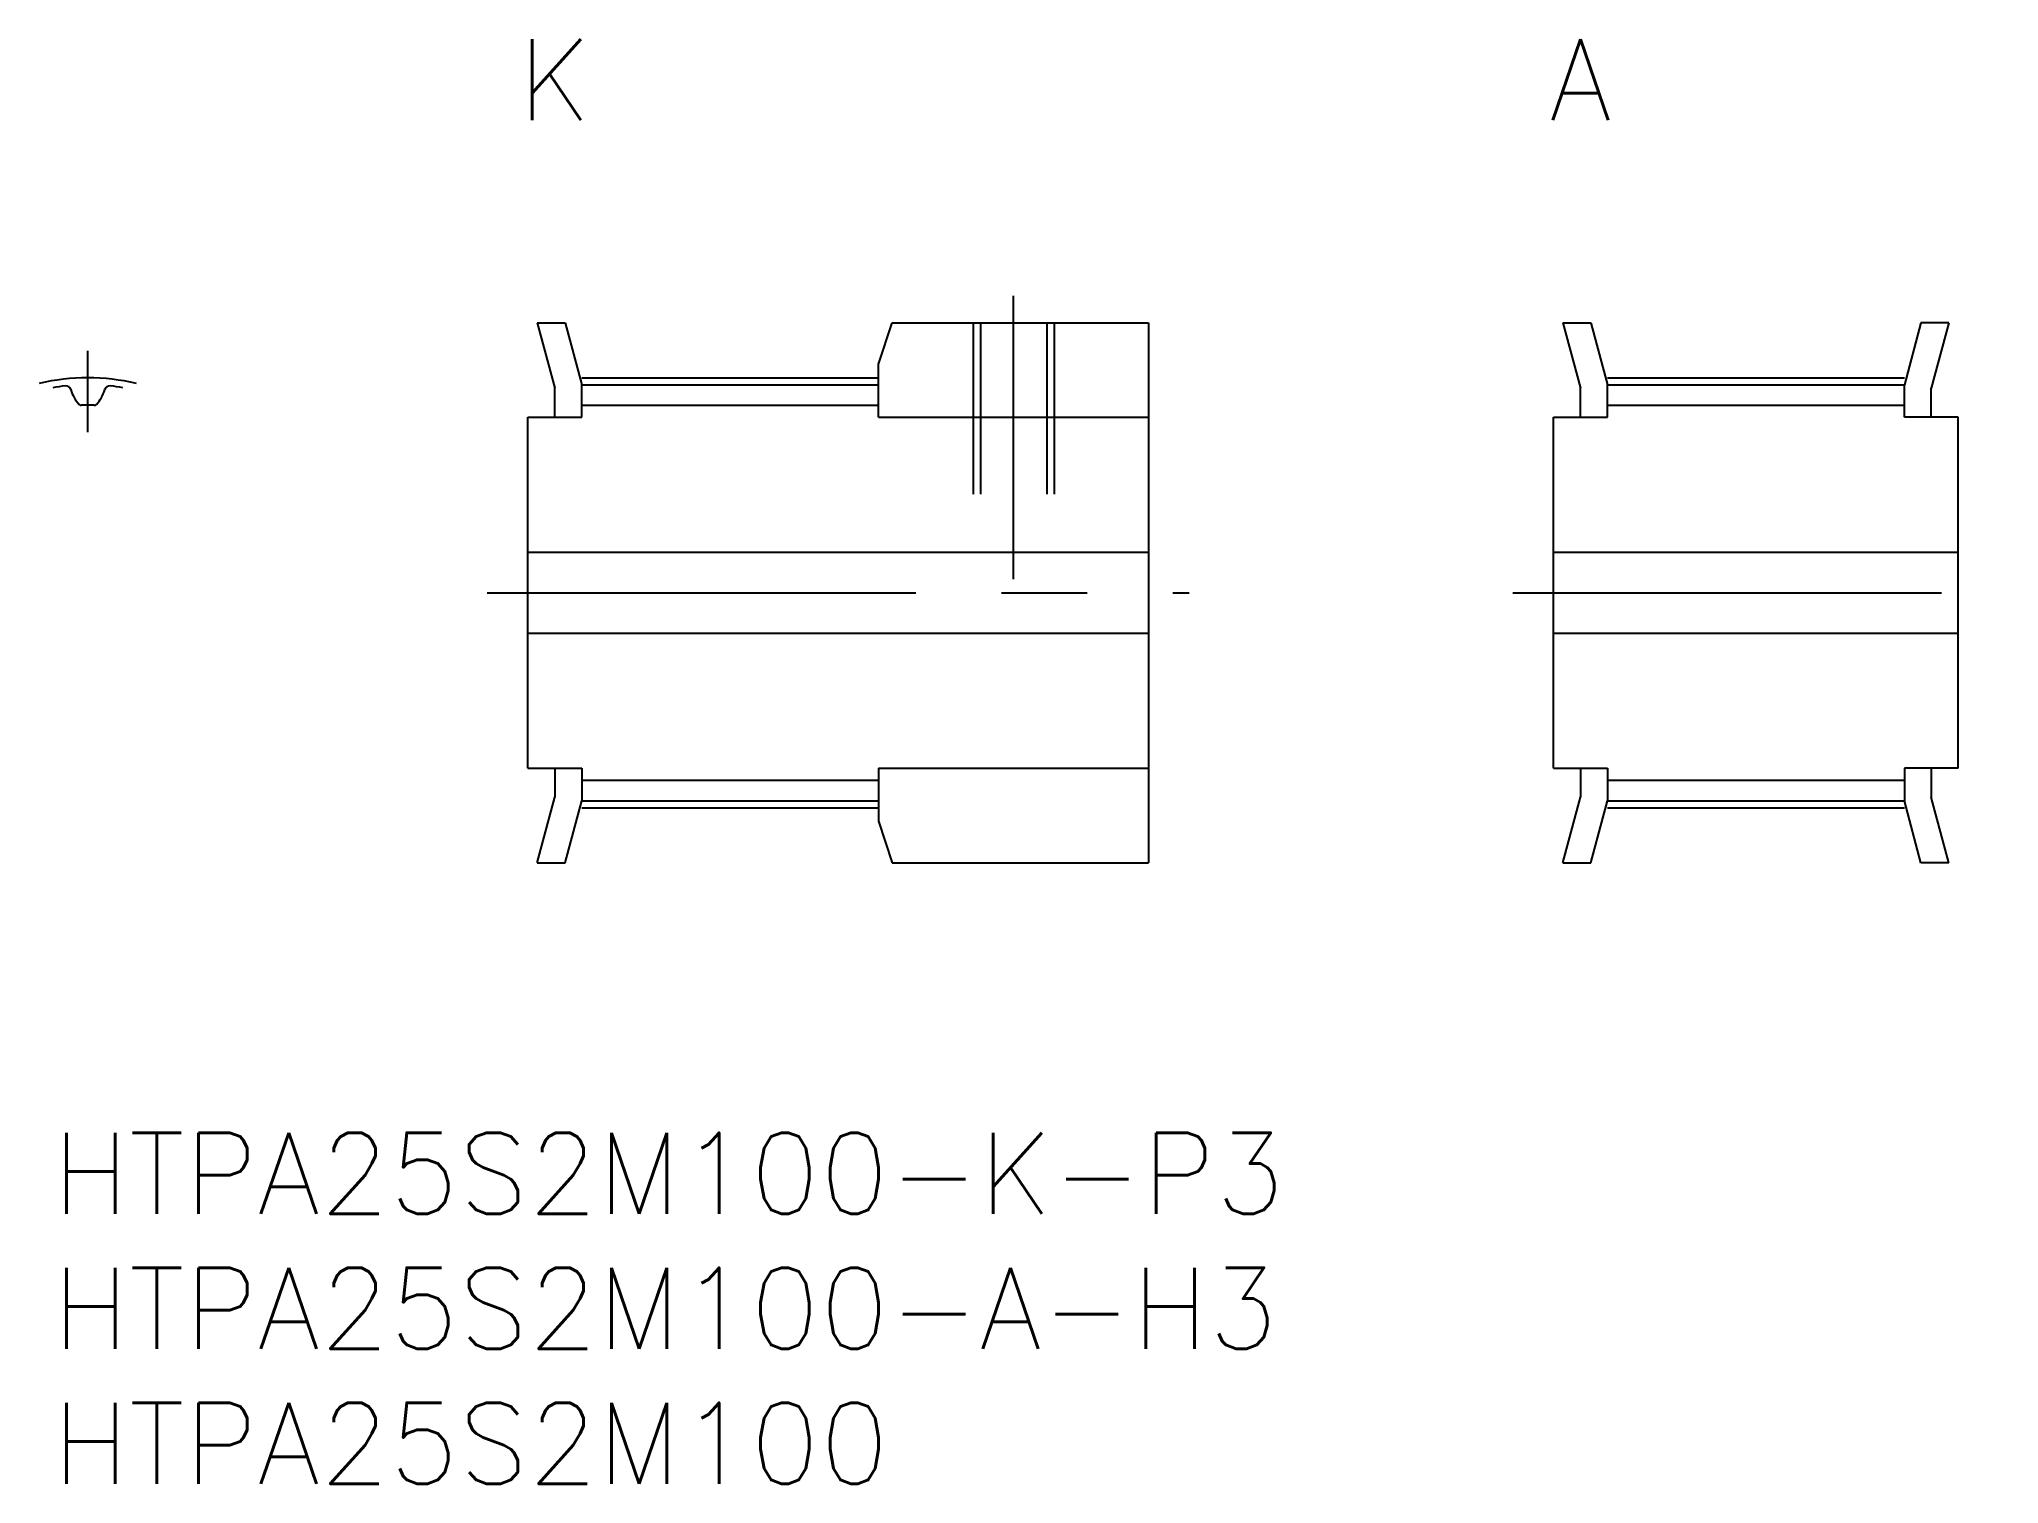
# Model space of a CAD drawing. Extents: x -0.5 to 72.1, y -13 to 40.5.
import ezdxf
from ezdxf.enums import TextEntityAlignment as Align

# ---------------------------------------------------------------- set-up
doc = ezdxf.new("R2010")
doc.units = 0
doc.header["$LTSCALE"] = 0.5
doc.linetypes.add('CENTER', pattern=[50.8, 31.75, -6.35, 6.35, -6.35])
doc.linetypes.add('DASHED', pattern=[19.05, 12.7, -6.35])
for name, color, linetype in [('MSM_CENTER', 1, 'CENTER'), ('MSM_CONTINUOUS', 7, 'CONTINUOUS'), ('MSM_DASHED', 4, 'DASHED'), ('MSM_PART_NUMBER', 7, 'CONTINUOUS')]:
    doc.layers.add(name, color=color, linetype=linetype)
doc.styles.add('MISUMI', font='txt.shx')
doc.styles.get("Standard").update_dxf_attribs({"font": 'txt.shx', "height": 1, "bigfont": 'bigfont.shx'})

# ---------------------------------------------------------------- blocks, each defined once
blk = doc.blocks.new('*U11')
at = {"layer": 'MSM_PART_NUMBER'}
blk.add_text('HTPA25S2M100-K-P3', height=3, dxfattribs=at).set_placement((0, -3))
blk = doc.blocks.new('*U12')
at = {"layer": 'MSM_PART_NUMBER'}
blk.add_text('HTPA25S2M100-A-H3', height=3, dxfattribs=at).set_placement((0, -8))
blk = doc.blocks.new('*U13')
at = {"layer": 'MSM_PART_NUMBER'}
blk.add_text('HTPA25S2M100', height=3, dxfattribs=at).set_placement((0, -13))

msp = doc.modelspace()

# ---------------------------------------------------------------- linework, layer by layer
at = {"layer": 'MSM_CENTER'}
for p, q in [((35.6, 20.5), (35.6, 31)), ((1.3, 25.945), (1.3, 28.959)), ((19.6, 27.96), (30.6, 27.96)), ((57.6, 27.96), (68.6, 27.96)), ((16.1, 20), (42.1, 20)), ((54.1, 20), (72.1, 20)), ((19.6, 12.04), (30.6, 12.04)), ((57.6, 12.04), (68.6, 12.04))]:
    msp.add_line(p, q, dxfattribs=at)
msp.add_arc((1.3, 20), 7.959, 76.92896, 103.07104, dxfattribs=at)
at = {"layer": 'MSM_CONTINUOUS'}
for p, q in [((17.95, 30), (18.6, 27.573)), ((17.95, 30), (18.985, 30)), ((18.985, 30), (19.6, 27.705)), ((30.6, 28.461), (31.1, 30)), ((31.1, 30), (40.6, 30)), ((40.6, 30), (40.6, 10)), ((55.95, 30), (56.6, 27.573)), ((55.95, 30), (56.985, 30)), ((56.985, 30), (57.6, 27.705)), ((69.215, 30), (68.6, 27.705)), ((70.25, 30), (69.215, 30)), ((70.25, 30), (69.6, 27.573)), ((30.6, 26.5), (30.6, 28.461)), ((19.6, 27.705), (30.6, 27.705)), ((19.6, 26.5), (19.6, 27.705)), ((57.6, 27.705), (68.6, 27.705)), ((57.6, 26.5), (57.6, 27.705)), ((68.6, 26.5), (68.6, 27.705)), ((18.6, 26.5), (18.6, 27.573)), ((19.6, 26.945), (30.6, 26.945)), ((56.6, 26.5), (56.6, 27.573)), ((57.6, 26.945), (68.6, 26.945)), ((69.6, 26.5), (69.6, 27.573)), ((17.6, 13.5), (17.6, 26.5)), ((17.6, 26.5), (19.6, 26.5)), ((30.6, 26.5), (40.6, 26.5)), ((55.6, 13.5), (55.6, 26.5)), ((55.6, 26.5), (57.6, 26.5)), ((70.6, 26.5), (68.6, 26.5)), ((70.6, 13.5), (70.6, 26.5)), ((34.1, 23.625), (34.1, 23.625)), ((17.6, 21.5), (40.6, 21.5)), ((55.6, 21.5), (70.6, 21.5)), ((17.6, 18.5), (40.6, 18.5)), ((55.6, 18.5), (70.6, 18.5)), ((17.6, 13.5), (19.6, 13.5)), ((18.6, 13.5), (18.6, 12.427)), ((19.6, 13.5), (19.6, 12.295)), ((30.6, 13.5), (40.6, 13.5)), ((30.6, 13.5), (30.6, 11.539)), ((55.6, 13.5), (57.6, 13.5)), ((56.6, 13.5), (56.6, 12.427)), ((57.6, 13.5), (57.6, 12.295)), ((70.6, 13.5), (68.6, 13.5)), ((68.6, 13.5), (68.6, 12.295)), ((69.6, 13.5), (69.6, 12.427)), ((17.95, 10), (18.6, 12.427)), ((19.6, 13.055), (30.6, 13.055)), ((55.95, 10), (56.6, 12.427)), ((57.6, 13.055), (68.6, 13.055)), ((70.25, 10), (69.6, 12.427)), ((18.985, 10), (19.6, 12.295)), ((19.6, 12.295), (30.6, 12.295)), ((56.985, 10), (57.6, 12.295)), ((57.6, 12.295), (68.6, 12.295)), ((69.215, 10), (68.6, 12.295)), ((30.6, 11.539), (31.1, 10)), ((17.95, 10), (18.985, 10)), ((31.1, 10), (40.6, 10)), ((55.95, 10), (56.985, 10)), ((70.25, 10), (69.215, 10))]:
    msp.add_line(p, q, dxfattribs=at)
for centre, radius, start, end in [((1.3, 20), 7.705, 96.18498, 99.7135), ((0.49, 27.471), 0.19, 15.53442, 96.18498), ((2.11, 27.471), 0.19, 83.81502, 164.46558), ((1.3, 20), 7.705, 80.2865, 83.81502), ((1.95, 27.877), 1.325, 195.53442, 223.05236), ((1.055, 27.041), 0.1, 223.05236, 271.99412), ((1.3, 20), 6.945, 88.00588, 91.99412), ((1.545, 27.041), 0.1, 268.00588, 316.94764), ((0.65, 27.877), 1.325, 316.94764, 344.46558)]:
    msp.add_arc(centre, radius, start, end, dxfattribs=at)
at = {"layer": 'MSM_DASHED'}
for p, q in [((34.1, 30), (34.1, 21.5)), ((34.37, 30), (34.37, 21.5)), ((36.829, 30), (36.829, 21.5)), ((37.1, 30), (37.1, 21.5))]:
    msp.add_line(p, q, dxfattribs=at)

# ---------------------------------------------------------------- block references
at = {"layer": 'MSM_CONTINUOUS'}
for name in ['*U11', '*U12', '*U13']:
    msp.add_blockref(name, (0, 0), dxfattribs=at)

# ---------------------------------------------------------------- texts
at = {"layer": 'MSM_PART_NUMBER', "style": 'MISUMI'}
for s, p in [('K', (18.6, 39)), ('A', (56.6, 39))]:
    msp.add_text(s, height=3, dxfattribs=at).set_placement(p, align=Align.MIDDLE_CENTER)

doc.saveas('drawing.dxf')
